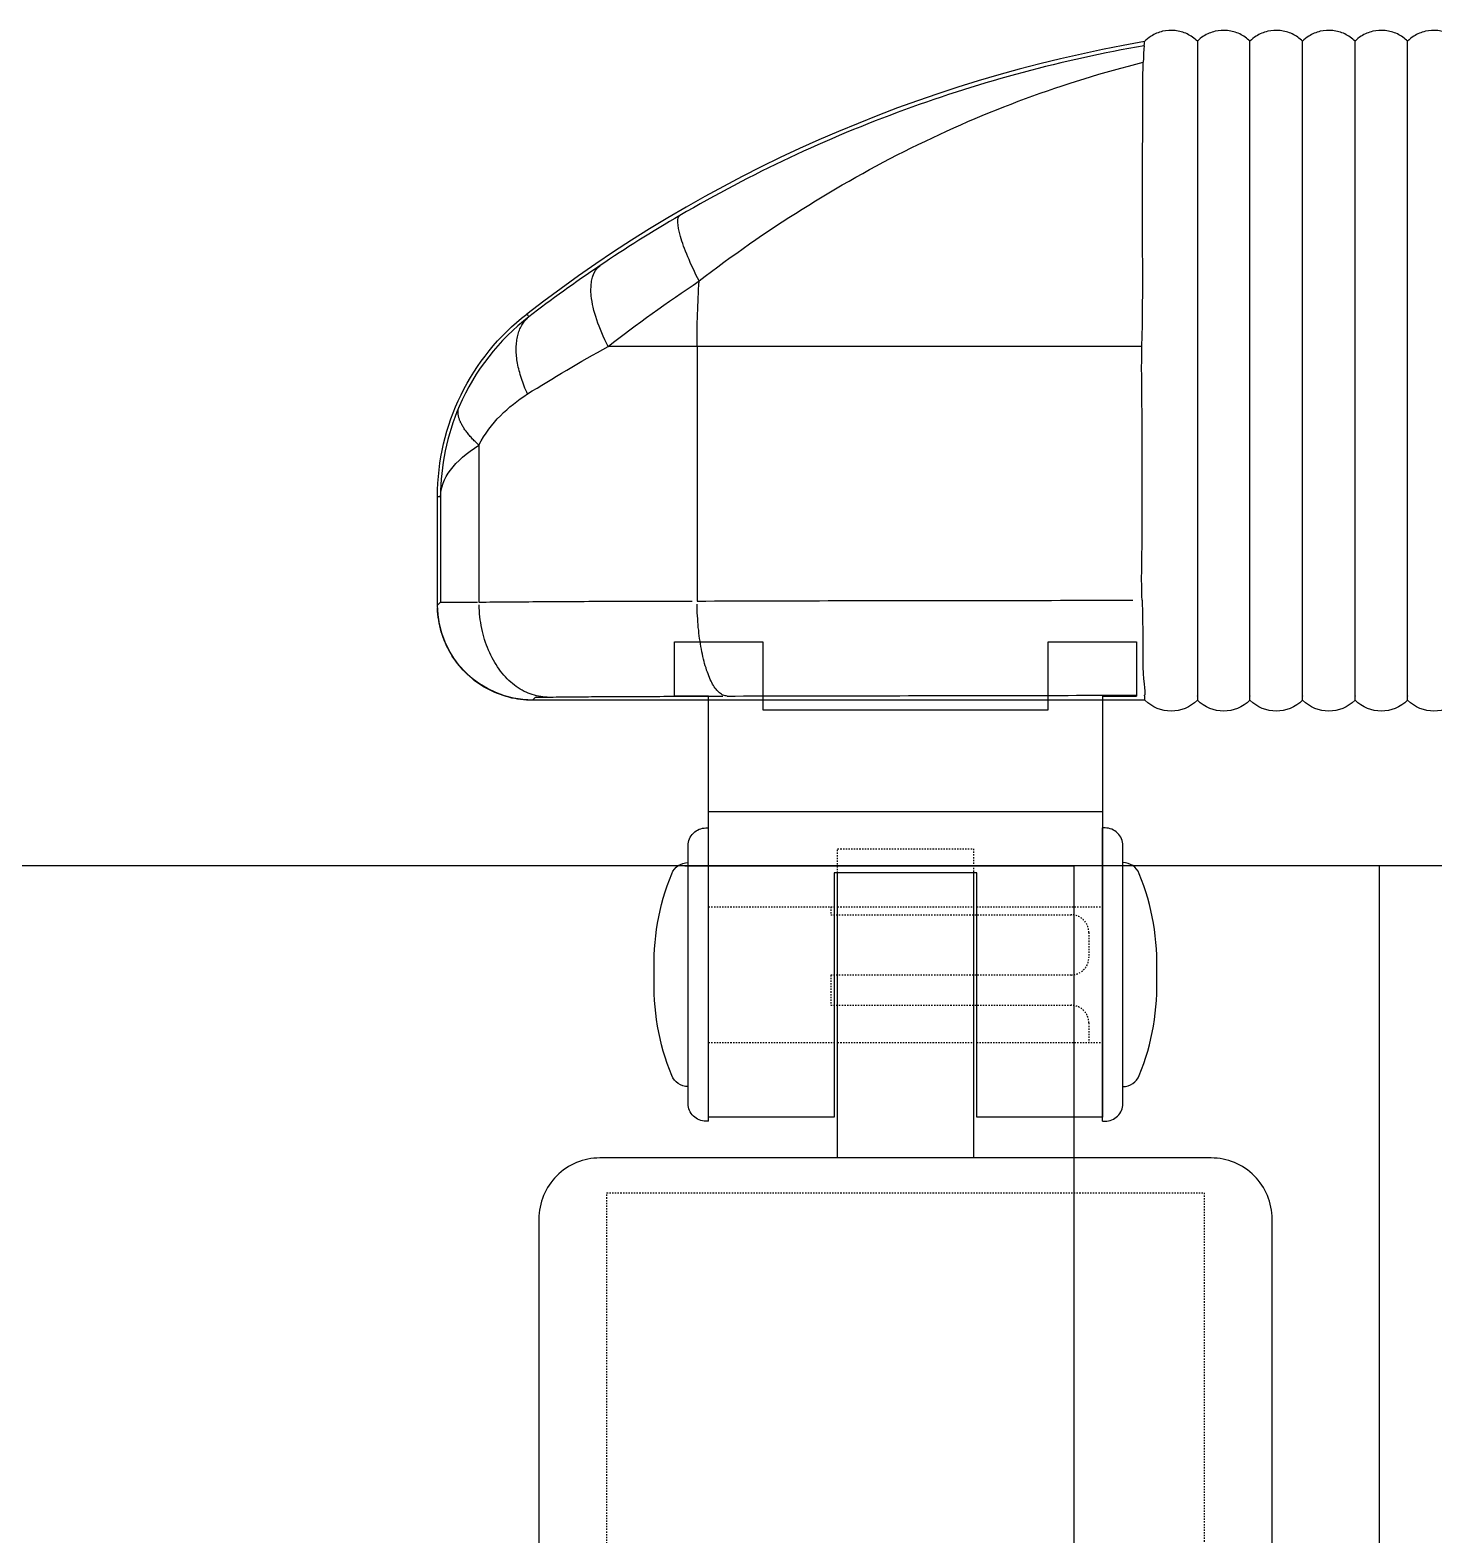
# Model space of a CAD drawing. Header units: millimetres. Extents: x -105683 to 94728, y -31127 to 151123.
# Drawn here: x 43475.6 to 43579, y 67265.7 to 67376.6 of the extents above; entities that cross this region are included whole.
import ezdxf

# ---------------------------------------------------------------- set-up
doc = ezdxf.new("R2010")
doc.units = ezdxf.units.MM
doc.linetypes.add('xr_plan$0$AXR-B3F$0$HIDDEN', pattern=[0.375, 0.25, -0.125])
doc.layers.add('e-plan', color=9, linetype='Continuous')

# ---------------------------------------------------------------- blocks, each defined once
blk = doc.blocks.new('xr_plan$0$AXR-B3F$0$A$C4A476E5C')
at = {"layer": 'e-plan'}
for points in [[(20.25, 16, 0.306902), (19.43, 17.21, 0.108318), (12, 18.5, 0.10812), (4.57, 17.21, 0.306686), (3.75, 16)], [(22.8, 14.5), (22.8, 14.7, 0.414214), (21.5, 16), (2.5, 16, 0.414214), (1.2, 14.7), (1.2, 14.5)], [(22.8, -14.5), (22.8, -14.7, -0.414214), (21.5, -16), (2.5, -16, -0.414214), (1.2, -14.7), (1.2, -14.5)], [(20.25, -16, -0.306902), (19.43, -17.21, -0.108318), (12, -18.5, -0.10812), (4.57, -17.21, -0.306686), (3.75, -16)]]:
    blk.add_lwpolyline(points, format="xyb", dxfattribs=at)
for points in [[(-8.5, 14.5), (22.5, 14.5), (22.5, 5.25), (4.5, 5.25), (4.5, -5.25), (22.5, -5.25), (22.5, -14.5), (-8.5, -14.5), (-8.5, -17), (-12.5, -17), (-12.5, -10.5), (-7.5, -10.5), (-7.5, 0), (-7.5, 10.5), (-12.5, 10.5), (-12.5, 17), (-8.5, 17), (-8.5, 14.5), (-8.5, 17)], [(0, -14.5), (0, 14.5)], [(22.8, 14.5), (1.2, 14.5)], [(4.5, 5), (25.5, 5)], [(25.5, -5), (4.5, -5)], [(22.8, -14.5), (1.2, -14.5)]]:
    blk.add_lwpolyline(points, dxfattribs=at)
at = {"layer": 'e-plan', "linetype": 'xr_plan$0$AXR-B3F$0$HIDDEN', "ltscale": 0.08}
for points in [[(7.01, 5.25), (7.01, 14.5)], [(17, 5.25), (17, 14.5)], [(4.5, -5), (2.74, -5), (2.74, 5), (4.5, 5)], [(7, -5), (7, 5)], [(17, -5), (17, 5)], [(7.01, -14.5), (7.01, -5.25)], [(17, -14.5), (17, -5.25)]]:
    blk.add_lwpolyline(points, dxfattribs=at)
blk.add_lwpolyline([(7, -5.5), (7.6, -5.5), (7.6, 12.2, -0.414214), (8.9, 13.5), (10.73, 13.5, -0.414214), (12.03, 12.2), (12.03, -5.5), (14.26, -5.5), (14.26, 12.2, -0.414214), (15.56, 13.5), (17, 13.5)], format="xyb", dxfattribs=at)
blk = doc.blocks.new('xr_plan$0$AXR-B3F$0$A$C60F43BED')
at = {"layer": 'e-plan'}
blk.add_lwpolyline([(-10.06, 27), (-35.56, 27, 0.414214), (-40.06, 22.5), (-40.06, -22.5, 0.414214), (-35.56, -27), (-10.06, -27)], format="xyb", dxfattribs=at)
blk.add_lwpolyline([(-10.06, -27), (-10.06, 27)], dxfattribs=at)
at = {"layer": 'e-plan', "linetype": 'xr_plan$0$AXR-B3F$0$HIDDEN', "ltscale": 0.08}
for points in [[(-10.06, -22), (-37.5, -22), (-37.5, 22), (-10.06, 22)], [(-10.06, 22), (0, 22), (0, -22), (-10.06, -22)]]:
    blk.add_lwpolyline(points, dxfattribs=at)
blk = doc.blocks.new('Xref-지하1층')
at = {"layer": 'e-plan', "linetype": 'Continuous'}
for p, q in [((47049.74, 79258.26), (47049.74, 79239.51)), ((47033.68, 79251), (47033.68, 79239.44)), ((47030.63, 79239.2), (47030.63, 79247.22)), ((47030.85, 79247.22), (47030.85, 79239.42)), ((47030.85, 79239.42), (47030.63, 79239.2)), ((47037.63, 79232.2), (47037.85, 79232.42)), ((47082.71, 79232.2), (47037.63, 79232.2))]:
    blk.add_line(p, q, dxfattribs=at)
at = {"layer": 'e-plan'}
for p, q in [((48600, 79220), (45600, 79220)), ((47048.83, 79220), (47077.5, 79220)), ((47077.5, 76420), (47077.5, 79220)), ((47077.5, 76420), (47077.5, 79220)), ((47100, 76420), (47100, 79220)), ((47100, 76420), (47100, 79220))]:
    blk.add_line(p, q, dxfattribs=at)
at = {"layer": 'e-plan', "linetype": 'Continuous'}
for points in [[(47037.26, 79254.76, 0), (47037.2, 79254.9, 0), (47037.13, 79255.05, 0), (47037.07, 79255.19, 0), (47037.02, 79255.33, 0), (47036.96, 79255.48, 0), (47036.91, 79255.62, 0), (47036.86, 79255.76, 0), (47036.81, 79255.91, 0), (47036.76, 79256.05, 0), (47036.72, 79256.19, 0), (47036.68, 79256.33, 0), (47036.64, 79256.47, 0), (47036.61, 79256.61, 0), (47036.58, 79256.74, 0), (47036.55, 79256.88, 0), (47036.52, 79257.02, 0), (47036.5, 79257.15, 0), (47036.48, 79257.28, 0), (47036.47, 79257.41, 0), (47036.45, 79257.54, 0), (47036.44, 79257.67, 0), (47036.43, 79257.8, 0), (47036.43, 79257.92, 0), (47036.42, 79258.05, 0), (47036.43, 79258.17, 0), (47036.43, 79258.29, 0), (47036.44, 79258.4, 0), (47036.44, 79258.52, 0), (47036.46, 79258.63, 0), (47036.47, 79258.75, 0), (47036.49, 79258.85, 0), (47036.51, 79258.96, 0), (47036.54, 79259.07, 0), (47036.56, 79259.17, 0), (47036.59, 79259.27, 0), (47036.62, 79259.37, 0), (47036.66, 79259.46, 0), (47036.7, 79259.55, 0), (47036.74, 79259.64, 0), (47036.78, 79259.73, 0), (47036.83, 79259.82, 0), (47036.88, 79259.9, 0), (47036.93, 79259.98, 0), (47036.98, 79260.05, 0), (47037.04, 79260.12, 0), (47037.1, 79260.19, 0), (47037.16, 79260.26, 0), (47037.23, 79260.33, 0), (47037.29, 79260.39, 0)], [(47033.68, 79251, 0), (47033.61, 79251.06, 0), (47033.54, 79251.12, 0), (47033.47, 79251.19, 0), (47033.41, 79251.25, 0), (47033.34, 79251.32, 0), (47033.28, 79251.38, 0), (47033.21, 79251.44, 0), (47033.15, 79251.51, 0), (47033.1, 79251.57, 0), (47033.04, 79251.64, 0), (47032.98, 79251.7, 0), (47032.93, 79251.76, 0), (47032.88, 79251.82, 0), (47032.83, 79251.89, 0), (47032.78, 79251.95, 0), (47032.73, 79252.01, 0), (47032.69, 79252.07, 0), (47032.64, 79252.13, 0), (47032.6, 79252.2, 0), (47032.56, 79252.26, 0), (47032.52, 79252.32, 0), (47032.49, 79252.38, 0), (47032.45, 79252.44, 0), (47032.42, 79252.5, 0), (47032.39, 79252.55, 0), (47032.36, 79252.61, 0), (47032.33, 79252.67, 0), (47032.31, 79252.73, 0), (47032.28, 79252.78, 0), (47032.26, 79252.84, 0), (47032.24, 79252.9, 0), (47032.22, 79252.95, 0), (47032.21, 79253.01, 0), (47032.19, 79253.06, 0), (47032.18, 79253.11, 0), (47032.17, 79253.17, 0), (47032.16, 79253.22, 0), (47032.16, 79253.27, 0), (47032.15, 79253.32, 0), (47032.15, 79253.37, 0), (47032.15, 79253.42, 0), (47032.15, 79253.47, 0), (47032.15, 79253.52, 0), (47032.16, 79253.57, 0), (47032.16, 79253.62, 0), (47032.17, 79253.66, 0), (47032.18, 79253.71, 0), (47032.19, 79253.75, 0), (47032.21, 79253.8, 0)], [(47037.63, 79232.2, 0), (47037.41, 79232.21, 0), (47037.19, 79232.22, 0), (47036.97, 79232.24, 0), (47036.75, 79232.26, 0), (47036.53, 79232.29, 0), (47036.32, 79232.33, 0), (47036.1, 79232.37, 0), (47035.89, 79232.42, 0), (47035.68, 79232.48, 0), (47035.47, 79232.55, 0), (47035.26, 79232.62, 0), (47035.05, 79232.7, 0), (47034.85, 79232.78, 0), (47034.65, 79232.87, 0), (47034.45, 79232.97, 0), (47034.26, 79233.07, 0), (47034.07, 79233.18, 0), (47033.88, 79233.29, 0), (47033.69, 79233.41, 0), (47033.51, 79233.54, 0), (47033.34, 79233.67, 0), (47033.17, 79233.81, 0), (47033, 79233.95, 0), (47032.84, 79234.1, 0), (47032.68, 79234.25, 0), (47032.53, 79234.41, 0), (47032.38, 79234.58, 0), (47032.24, 79234.74, 0), (47032.1, 79234.91, 0), (47031.97, 79235.09, 0), (47031.84, 79235.27, 0), (47031.72, 79235.45, 0), (47031.6, 79235.64, 0), (47031.5, 79235.83, 0), (47031.39, 79236.03, 0), (47031.3, 79236.22, 0), (47031.21, 79236.42, 0), (47031.12, 79236.63, 0), (47031.04, 79236.83, 0), (47030.97, 79237.04, 0), (47030.91, 79237.25, 0), (47030.85, 79237.46, 0), (47030.8, 79237.68, 0), (47030.75, 79237.89, 0), (47030.72, 79238.11, 0), (47030.68, 79238.33, 0), (47030.66, 79238.55, 0), (47030.64, 79238.76, 0), (47030.63, 79238.98, 0)], [(47030.85, 79239.42, 0), (47030.85, 79239.42, 0), (47030.85, 79239.42, 0), (47030.86, 79239.42, 0), (47030.87, 79239.42, 0), (47030.88, 79239.42, 0), (47030.9, 79239.42, 0), (47030.91, 79239.42, 0), (47030.93, 79239.42, 0), (47030.95, 79239.43, 0), (47030.98, 79239.43, 0), (47031, 79239.43, 0), (47031.03, 79239.43, 0), (47031.06, 79239.43, 0), (47031.09, 79239.43, 0), (47031.13, 79239.43, 0), (47031.16, 79239.43, 0), (47031.2, 79239.43, 0), (47031.25, 79239.43, 0), (47031.29, 79239.43, 0), (47031.34, 79239.43, 0), (47031.38, 79239.43, 0), (47031.43, 79239.43, 0), (47031.49, 79239.43, 0), (47031.54, 79239.43, 0), (47031.6, 79239.43, 0), (47031.66, 79239.43, 0), (47031.72, 79239.43, 0), (47031.78, 79239.43, 0), (47031.85, 79239.43, 0), (47031.92, 79239.43, 0), (47031.99, 79239.43, 0), (47032.06, 79239.43, 0), (47032.13, 79239.43, 0), (47032.21, 79239.43, 0), (47032.29, 79239.43, 0), (47032.37, 79239.44, 0), (47032.45, 79239.44, 0), (47032.53, 79239.44, 0), (47032.62, 79239.44, 0), (47032.7, 79239.44, 0), (47032.79, 79239.44, 0), (47032.89, 79239.44, 0), (47032.98, 79239.44, 0), (47033.07, 79239.44, 0), (47033.17, 79239.44, 0), (47033.27, 79239.44, 0), (47033.37, 79239.44, 0), (47033.47, 79239.44, 0), (47033.58, 79239.44, 0)], [(47033.68, 79239.44, 0), (47033.95, 79239.44, 0), (47034.22, 79239.44, 0), (47034.49, 79239.45, 0), (47034.77, 79239.45, 0), (47035.05, 79239.45, 0), (47035.33, 79239.45, 0), (47035.61, 79239.45, 0), (47035.9, 79239.45, 0), (47036.19, 79239.46, 0), (47036.48, 79239.46, 0), (47036.77, 79239.46, 0), (47037.07, 79239.46, 0), (47037.36, 79239.46, 0), (47037.66, 79239.47, 0), (47037.97, 79239.47, 0), (47038.27, 79239.47, 0), (47038.58, 79239.47, 0), (47038.89, 79239.47, 0), (47039.2, 79239.47, 0), (47039.51, 79239.48, 0), (47039.83, 79239.48, 0), (47040.14, 79239.48, 0), (47040.46, 79239.48, 0), (47040.78, 79239.48, 0), (47041.11, 79239.48, 0), (47041.43, 79239.48, 0), (47041.76, 79239.49, 0), (47042.09, 79239.49, 0), (47042.42, 79239.49, 0), (47042.75, 79239.49, 0), (47043.09, 79239.49, 0), (47043.42, 79239.49, 0), (47043.76, 79239.49, 0), (47044.1, 79239.49, 0), (47044.44, 79239.5, 0), (47044.79, 79239.5, 0), (47045.13, 79239.5, 0), (47045.48, 79239.5, 0), (47045.83, 79239.5, 0), (47046.17, 79239.5, 0), (47046.53, 79239.5, 0), (47046.88, 79239.5, 0), (47047.23, 79239.51, 0), (47047.59, 79239.51, 0), (47047.94, 79239.51, 0), (47048.3, 79239.51, 0), (47048.66, 79239.51, 0), (47049.02, 79239.51, 0), (47049.38, 79239.51, 0)], [(47038.7, 79232.44, 0), (47038.54, 79232.44, 0), (47038.38, 79232.46, 0), (47038.23, 79232.47, 0), (47038.07, 79232.5, 0), (47037.92, 79232.53, 0), (47037.76, 79232.57, 0), (47037.61, 79232.62, 0), (47037.45, 79232.67, 0), (47037.3, 79232.73, 0), (47037.15, 79232.79, 0), (47037, 79232.86, 0), (47036.86, 79232.94, 0), (47036.71, 79233.03, 0), (47036.57, 79233.12, 0), (47036.43, 79233.22, 0), (47036.29, 79233.32, 0), (47036.15, 79233.43, 0), (47036.02, 79233.54, 0), (47035.89, 79233.66, 0), (47035.76, 79233.79, 0), (47035.63, 79233.92, 0), (47035.51, 79234.06, 0), (47035.39, 79234.2, 0), (47035.27, 79234.35, 0), (47035.16, 79234.5, 0), (47035.05, 79234.66, 0), (47034.95, 79234.83, 0), (47034.84, 79234.99, 0), (47034.75, 79235.16, 0), (47034.65, 79235.34, 0), (47034.56, 79235.52, 0), (47034.47, 79235.7, 0), (47034.39, 79235.89, 0), (47034.31, 79236.08, 0), (47034.24, 79236.27, 0), (47034.17, 79236.47, 0), (47034.1, 79236.67, 0), (47034.04, 79236.87, 0), (47033.99, 79237.08, 0), (47033.93, 79237.28, 0), (47033.89, 79237.49, 0), (47033.85, 79237.71, 0), (47033.81, 79237.92, 0), (47033.78, 79238.13, 0), (47033.75, 79238.35, 0), (47033.72, 79238.57, 0), (47033.71, 79238.78, 0), (47033.69, 79239, 0), (47033.69, 79239.22, 0)], [(47049.74, 79239.51, 0), (47050.38, 79239.51, 0), (47051.02, 79239.52, 0), (47051.66, 79239.52, 0), (47052.3, 79239.52, 0), (47052.94, 79239.52, 0), (47053.59, 79239.52, 0), (47054.23, 79239.52, 0), (47054.87, 79239.53, 0), (47055.52, 79239.53, 0), (47056.16, 79239.53, 0), (47056.81, 79239.53, 0), (47057.46, 79239.53, 0), (47058.11, 79239.53, 0), (47058.76, 79239.53, 0), (47059.4, 79239.54, 0), (47060.06, 79239.54, 0), (47060.71, 79239.54, 0), (47061.36, 79239.54, 0), (47062.01, 79239.54, 0), (47062.66, 79239.54, 0), (47063.32, 79239.54, 0), (47063.97, 79239.55, 0), (47064.63, 79239.55, 0), (47065.28, 79239.55, 0), (47065.94, 79239.55, 0), (47066.59, 79239.55, 0), (47067.25, 79239.55, 0), (47067.91, 79239.55, 0), (47068.57, 79239.55, 0), (47069.23, 79239.55, 0), (47069.89, 79239.56, 0), (47070.55, 79239.56, 0), (47071.21, 79239.56, 0), (47071.87, 79239.56, 0), (47072.53, 79239.56, 0), (47073.19, 79239.56, 0), (47073.86, 79239.56, 0), (47074.52, 79239.56, 0), (47075.18, 79239.56, 0), (47075.85, 79239.56, 0), (47076.51, 79239.57, 0), (47077.18, 79239.57, 0), (47077.84, 79239.57, 0), (47078.51, 79239.57, 0), (47079.17, 79239.57, 0), (47079.84, 79239.57, 0), (47080.51, 79239.57, 0), (47081.17, 79239.57, 0), (47081.84, 79239.57, 0)], [(47051.95, 79232.51, 0), (47051.88, 79232.52, 0), (47051.81, 79232.53, 0), (47051.74, 79232.55, 0), (47051.67, 79232.57, 0), (47051.6, 79232.61, 0), (47051.54, 79232.65, 0), (47051.47, 79232.69, 0), (47051.4, 79232.74, 0), (47051.34, 79232.8, 0), (47051.27, 79232.87, 0), (47051.2, 79232.94, 0), (47051.14, 79233.02, 0), (47051.08, 79233.1, 0), (47051.01, 79233.2, 0), (47050.95, 79233.29, 0), (47050.89, 79233.4, 0), (47050.83, 79233.51, 0), (47050.77, 79233.62, 0), (47050.71, 79233.74, 0), (47050.66, 79233.87, 0), (47050.6, 79234, 0), (47050.55, 79234.14, 0), (47050.5, 79234.28, 0), (47050.44, 79234.43, 0), (47050.4, 79234.58, 0), (47050.35, 79234.74, 0), (47050.3, 79234.9, 0), (47050.26, 79235.07, 0), (47050.21, 79235.24, 0), (47050.17, 79235.42, 0), (47050.13, 79235.6, 0), (47050.09, 79235.78, 0), (47050.06, 79235.97, 0), (47050.02, 79236.16, 0), (47049.99, 79236.35, 0), (47049.96, 79236.55, 0), (47049.93, 79236.75, 0), (47049.9, 79236.95, 0), (47049.88, 79237.15, 0), (47049.86, 79237.36, 0), (47049.83, 79237.57, 0), (47049.82, 79237.78, 0), (47049.8, 79237.99, 0), (47049.79, 79238.21, 0), (47049.77, 79238.42, 0), (47049.76, 79238.64, 0), (47049.75, 79238.86, 0), (47049.75, 79239.07, 0), (47049.74, 79239.29, 0)], [(47037.85, 79232.42, 0), (47037.85, 79232.42, 0), (47037.85, 79232.42, 0), (47037.85, 79232.42, 0), (47037.85, 79232.42, 0), (47037.86, 79232.42, 0), (47037.86, 79232.42, 0), (47037.87, 79232.42, 0), (47037.87, 79232.42, 0), (47037.88, 79232.43, 0), (47037.89, 79232.43, 0), (47037.89, 79232.43, 0), (47037.9, 79232.43, 0), (47037.91, 79232.43, 0), (47037.92, 79232.43, 0), (47037.93, 79232.43, 0), (47037.94, 79232.43, 0), (47037.95, 79232.43, 0), (47037.97, 79232.43, 0), (47037.98, 79232.43, 0), (47037.99, 79232.43, 0), (47038.01, 79232.43, 0), (47038.02, 79232.43, 0), (47038.04, 79232.43, 0), (47038.05, 79232.43, 0), (47038.07, 79232.43, 0), (47038.09, 79232.43, 0), (47038.11, 79232.43, 0), (47038.13, 79232.43, 0), (47038.15, 79232.43, 0), (47038.17, 79232.43, 0), (47038.19, 79232.43, 0), (47038.21, 79232.43, 0), (47038.23, 79232.43, 0), (47038.25, 79232.43, 0), (47038.28, 79232.44, 0), (47038.3, 79232.44, 0), (47038.33, 79232.44, 0), (47038.35, 79232.44, 0), (47038.38, 79232.44, 0), (47038.4, 79232.44, 0), (47038.43, 79232.44, 0), (47038.46, 79232.44, 0), (47038.49, 79232.44, 0), (47038.51, 79232.44, 0), (47038.54, 79232.44, 0), (47038.57, 79232.44, 0), (47038.6, 79232.44, 0), (47038.63, 79232.44, 0), (47038.67, 79232.44, 0)], [(47038.7, 79232.44, 0), (47038.92, 79232.44, 0), (47039.14, 79232.44, 0), (47039.37, 79232.45, 0), (47039.6, 79232.45, 0), (47039.82, 79232.45, 0), (47040.06, 79232.45, 0), (47040.29, 79232.45, 0), (47040.53, 79232.45, 0), (47040.76, 79232.46, 0), (47041, 79232.46, 0), (47041.25, 79232.46, 0), (47041.49, 79232.46, 0), (47041.74, 79232.46, 0), (47041.98, 79232.47, 0), (47042.23, 79232.47, 0), (47042.48, 79232.47, 0), (47042.74, 79232.47, 0), (47042.99, 79232.47, 0), (47043.25, 79232.47, 0), (47043.51, 79232.48, 0), (47043.77, 79232.48, 0), (47044.03, 79232.48, 0), (47044.29, 79232.48, 0), (47044.56, 79232.48, 0), (47044.82, 79232.48, 0), (47045.09, 79232.48, 0), (47045.36, 79232.49, 0), (47045.63, 79232.49, 0), (47045.91, 79232.49, 0), (47046.18, 79232.49, 0), (47046.46, 79232.49, 0), (47046.73, 79232.49, 0), (47047.01, 79232.49, 0), (47047.29, 79232.5, 0), (47047.58, 79232.5, 0), (47047.86, 79232.5, 0), (47048.14, 79232.5, 0), (47048.43, 79232.5, 0), (47048.72, 79232.5, 0), (47049, 79232.5, 0), (47049.29, 79232.5, 0), (47049.58, 79232.5, 0), (47049.87, 79232.51, 0), (47050.17, 79232.51, 0), (47050.46, 79232.51, 0), (47050.76, 79232.51, 0), (47051.05, 79232.51, 0), (47051.35, 79232.51, 0), (47051.65, 79232.51, 0)], [(47051.95, 79232.51, 0), (47052.55, 79232.51, 0), (47053.15, 79232.52, 0), (47053.75, 79232.52, 0), (47054.35, 79232.52, 0), (47054.95, 79232.52, 0), (47055.55, 79232.52, 0), (47056.16, 79232.52, 0), (47056.76, 79232.53, 0), (47057.37, 79232.53, 0), (47057.97, 79232.53, 0), (47058.58, 79232.53, 0), (47059.19, 79232.53, 0), (47059.79, 79232.53, 0), (47060.4, 79232.53, 0), (47061.01, 79232.54, 0), (47061.62, 79232.54, 0), (47062.23, 79232.54, 0), (47062.85, 79232.54, 0), (47063.46, 79232.54, 0), (47064.07, 79232.54, 0), (47064.68, 79232.54, 0), (47065.3, 79232.55, 0), (47065.91, 79232.55, 0), (47066.53, 79232.55, 0), (47067.14, 79232.55, 0), (47067.76, 79232.55, 0), (47068.37, 79232.55, 0), (47068.99, 79232.55, 0), (47069.61, 79232.55, 0), (47070.23, 79232.55, 0), (47070.85, 79232.56, 0), (47071.47, 79232.56, 0), (47072.09, 79232.56, 0), (47072.71, 79232.56, 0), (47073.33, 79232.56, 0), (47073.95, 79232.56, 0), (47074.57, 79232.56, 0), (47075.19, 79232.56, 0), (47075.81, 79232.56, 0), (47076.44, 79232.56, 0), (47077.06, 79232.56, 0), (47077.68, 79232.57, 0), (47078.31, 79232.57, 0), (47078.93, 79232.57, 0), (47079.56, 79232.57, 0), (47080.18, 79232.57, 0), (47080.81, 79232.57, 0), (47081.43, 79232.57, 0), (47082.06, 79232.57, 0)]]:
    blk.add_polyline3d(points, dxfattribs=at)
blk.add_arc((47100.13, 79179.58), 102.62, 99.7897, 127.8193, dxfattribs=at)
at = {"layer": 'e-plan', "linetype": 'Continuous', "extrusion": (1e-16, 2.22045e-32, -1)}
for centre, radius, start, end in [((-47047.63, 79247.22), 17, 0, 52.1807), ((-47084.65, 79234.16), 2.75, 225.2805, 314.7195), ((-47088.52, 79234.16), 2.75, 225.2805, 314.7195), ((-47092.39, 79234.16), 2.75, 225.2805, 314.7195), ((-47096.26, 79234.16), 2.75, 225.2805, 314.7195), ((-47100.13, 79234.16), 2.75, 225.2805, 314.7195), ((-47104, 79234.16), 2.75, 225.2805, 314.7195)]:
    blk.add_arc(centre, radius, start, end, dxfattribs=at)
at = {"layer": 'e-plan', "linetype": 'Continuous', "extrusion": (-0.008726, -0.008726, -0.999924)}
blk.add_arc((-47035.84, 79232.61, -1102.62), 7, 270.0044, 0, dxfattribs=at)
at = {"layer": 'e-plan', "linetype": 'Continuous'}
for points, knots in [([(47082.66, 79280.41), (47082.6, 79280.41), (47082.66, 79280.43), (47082.67, 79280.46), (47082.67, 79280.47), (47082.68, 79280.51), (47082.68, 79280.54), (47082.68, 79280.61), (47082.68, 79280.66), (47082.68, 79280.71)], [0, 0, 0, 0, 0.125, 0.125, 0.25, 0.25, 0.5, 0.5, 1, 1, 1, 1]), ([(47086.58, 79280.74), (47086.37, 79280.96), (47086.11, 79281.14), (47085.83, 79281.27), (47085.55, 79281.41), (47085.25, 79281.49), (47084.94, 79281.52), (47084.63, 79281.56), (47084.32, 79281.54), (47084.02, 79281.47), (47083.72, 79281.4), (47083.43, 79281.27), (47083.17, 79281.11), (47082.99, 79280.99), (47082.83, 79280.86), (47082.68, 79280.71)], [0, 0, 0, 0, 0.213706, 0.213706, 0.213706, 0.427411, 0.427411, 0.427411, 0.641117, 0.641117, 0.641117, 0.854822, 0.854822, 0.854822, 1, 1, 1, 1]), ([(47090.45, 79280.74), (47090.24, 79280.96), (47089.98, 79281.14), (47089.7, 79281.27), (47089.42, 79281.41), (47089.12, 79281.49), (47088.81, 79281.52), (47088.5, 79281.56), (47088.19, 79281.54), (47087.89, 79281.47), (47087.59, 79281.4), (47087.3, 79281.27), (47087.04, 79281.11), (47086.87, 79281), (47086.72, 79280.88), (47086.58, 79280.74)], [0, 0, 0, 0, 0.216293, 0.216293, 0.216293, 0.432586, 0.432586, 0.432586, 0.648879, 0.648879, 0.648879, 0.865171, 0.865171, 0.865171, 1, 1, 1, 1]), ([(47086.58, 79280.74), (47086.58, 79280.69), (47086.58, 79280.62), (47086.58, 79280.53), (47086.58, 79280.5), (47086.58, 79280.48), (47086.58, 79280.51), (47086.58, 79280.31), (47086.58, 79279.82), (47086.58, 79279.15), (47086.58, 79278.13), (47086.58, 79275.41), (47086.58, 79270.38), (47086.58, 79263.61), (47086.58, 79258), (47086.58, 79252.38), (47086.58, 79246.76), (47086.58, 79241.84), (47086.58, 79239.03), (47086.58, 79236.26), (47086.58, 79233.37), (47086.58, 79232.47), (47086.58, 79232.53), (47086.58, 79232.51), (47086.58, 79232.44), (47086.58, 79232.3), (47086.58, 79232.2)], [0, 0, 0, 0, 0.125, 0.1875, 0.21875, 0.234375, 0.25, 0.265625, 0.273438, 0.28125, 0.296875, 0.3125, 0.375, 0.4375, 0.46875, 0.5, 0.5625, 0.59375, 0.609375, 0.625, 0.65625, 0.6875, 0.703125, 0.71875, 0.75, 1, 1, 1, 1]), ([(47094.32, 79280.74), (47094.11, 79280.96), (47093.85, 79281.14), (47093.57, 79281.27), (47093.29, 79281.41), (47092.99, 79281.49), (47092.68, 79281.52), (47092.37, 79281.56), (47092.06, 79281.54), (47091.76, 79281.47), (47091.46, 79281.4), (47091.17, 79281.27), (47090.91, 79281.11), (47090.74, 79281), (47090.59, 79280.88), (47090.45, 79280.74)], [0, 0, 0, 0, 0.216293, 0.216293, 0.216293, 0.432586, 0.432586, 0.432586, 0.648879, 0.648879, 0.648879, 0.865171, 0.865171, 0.865171, 1, 1, 1, 1]), ([(47090.45, 79232.2), (47090.45, 79232.3), (47090.45, 79232.44), (47090.45, 79232.51), (47090.45, 79232.53), (47090.45, 79232.47), (47090.45, 79233.37), (47090.45, 79236.26), (47090.45, 79239.03), (47090.45, 79241.84), (47090.45, 79246.76), (47090.45, 79252.38), (47090.45, 79258), (47090.45, 79263.61), (47090.45, 79270.38), (47090.45, 79275.41), (47090.45, 79278.13), (47090.45, 79279.15), (47090.45, 79279.82), (47090.45, 79280.31), (47090.45, 79280.51), (47090.45, 79280.48), (47090.45, 79280.5), (47090.45, 79280.53), (47090.45, 79280.62), (47090.45, 79280.69), (47090.45, 79280.74)], [0, 0, 0, 0, 0.25, 0.28125, 0.296875, 0.3125, 0.34375, 0.375, 0.390625, 0.40625, 0.4375, 0.5, 0.53125, 0.5625, 0.625, 0.6875, 0.703125, 0.71875, 0.726563, 0.734375, 0.75, 0.765625, 0.78125, 0.8125, 0.875, 1, 1, 1, 1]), ([(47098.19, 79280.74), (47097.98, 79280.96), (47097.72, 79281.14), (47097.44, 79281.27), (47097.16, 79281.41), (47096.86, 79281.49), (47096.55, 79281.52), (47096.24, 79281.56), (47095.93, 79281.54), (47095.63, 79281.47), (47095.33, 79281.4), (47095.04, 79281.27), (47094.78, 79281.11), (47094.61, 79281), (47094.46, 79280.88), (47094.32, 79280.74)], [0, 0, 0, 0, 0.216293, 0.216293, 0.216293, 0.432586, 0.432586, 0.432586, 0.648879, 0.648879, 0.648879, 0.865171, 0.865171, 0.865171, 1, 1, 1, 1]), ([(47094.32, 79232.2), (47094.32, 79232.3), (47094.32, 79232.44), (47094.32, 79232.51), (47094.32, 79232.53), (47094.32, 79232.47), (47094.32, 79233.37), (47094.32, 79236.26), (47094.32, 79239.03), (47094.32, 79241.84), (47094.32, 79246.76), (47094.32, 79252.38), (47094.32, 79258), (47094.32, 79263.61), (47094.32, 79270.38), (47094.32, 79275.41), (47094.32, 79278.13), (47094.32, 79279.15), (47094.32, 79279.82), (47094.32, 79280.31), (47094.32, 79280.51), (47094.32, 79280.48), (47094.32, 79280.5), (47094.32, 79280.53), (47094.32, 79280.62), (47094.32, 79280.69), (47094.32, 79280.74)], [0, 0, 0, 0, 0.25, 0.28125, 0.296875, 0.3125, 0.34375, 0.375, 0.390625, 0.40625, 0.4375, 0.5, 0.53125, 0.5625, 0.625, 0.6875, 0.703125, 0.71875, 0.726563, 0.734375, 0.75, 0.765625, 0.78125, 0.8125, 0.875, 1, 1, 1, 1]), ([(47102.06, 79280.74), (47101.85, 79280.96), (47101.59, 79281.14), (47101.31, 79281.27), (47101.03, 79281.41), (47100.73, 79281.49), (47100.42, 79281.52), (47100.11, 79281.56), (47099.8, 79281.54), (47099.5, 79281.47), (47099.2, 79281.4), (47098.91, 79281.27), (47098.65, 79281.11), (47098.48, 79281), (47098.33, 79280.88), (47098.19, 79280.74)], [0, 0, 0, 0, 0.216293, 0.216293, 0.216293, 0.432586, 0.432586, 0.432586, 0.648879, 0.648879, 0.648879, 0.865171, 0.865171, 0.865171, 1, 1, 1, 1]), ([(47098.19, 79232.2), (47098.19, 79232.3), (47098.19, 79232.44), (47098.19, 79232.51), (47098.19, 79232.53), (47098.19, 79232.47), (47098.19, 79233.37), (47098.19, 79236.26), (47098.19, 79239.03), (47098.19, 79241.84), (47098.19, 79246.76), (47098.19, 79252.38), (47098.19, 79258), (47098.19, 79263.61), (47098.19, 79270.38), (47098.19, 79275.41), (47098.19, 79278.13), (47098.19, 79279.15), (47098.19, 79279.82), (47098.19, 79280.31), (47098.19, 79280.51), (47098.19, 79280.48), (47098.19, 79280.5), (47098.19, 79280.53), (47098.19, 79280.62), (47098.19, 79280.69), (47098.19, 79280.74)], [0, 0, 0, 0, 0.25, 0.28125, 0.296875, 0.3125, 0.34375, 0.375, 0.390625, 0.40625, 0.4375, 0.5, 0.53125, 0.5625, 0.625, 0.6875, 0.703125, 0.71875, 0.726563, 0.734375, 0.75, 0.765625, 0.78125, 0.8125, 0.875, 1, 1, 1, 1]), ([(47105.93, 79280.74), (47105.72, 79280.96), (47105.46, 79281.14), (47105.18, 79281.27), (47104.9, 79281.41), (47104.6, 79281.49), (47104.29, 79281.52), (47103.98, 79281.56), (47103.67, 79281.54), (47103.37, 79281.47), (47103.07, 79281.4), (47102.78, 79281.27), (47102.52, 79281.11), (47102.35, 79281), (47102.2, 79280.88), (47102.06, 79280.74)], [0, 0, 0, 0, 0.216293, 0.216293, 0.216293, 0.432586, 0.432586, 0.432586, 0.648879, 0.648879, 0.648879, 0.865171, 0.865171, 0.865171, 1, 1, 1, 1]), ([(47102.06, 79232.2), (47102.06, 79232.3), (47102.06, 79232.44), (47102.06, 79232.51), (47102.06, 79232.53), (47102.06, 79232.47), (47102.06, 79233.37), (47102.06, 79236.26), (47102.06, 79239.03), (47102.06, 79241.84), (47102.06, 79246.76), (47102.06, 79252.38), (47102.06, 79258), (47102.06, 79263.61), (47102.06, 79270.38), (47102.06, 79275.41), (47102.06, 79278.13), (47102.06, 79279.15), (47102.06, 79279.82), (47102.06, 79280.31), (47102.06, 79280.51), (47102.06, 79280.48), (47102.06, 79280.5), (47102.06, 79280.53), (47102.06, 79280.62), (47102.06, 79280.69), (47102.06, 79280.74)], [0, 0, 0, 0, 0.25, 0.28125, 0.296875, 0.3125, 0.34375, 0.375, 0.390625, 0.40625, 0.4375, 0.5, 0.53125, 0.5625, 0.625, 0.6875, 0.703125, 0.71875, 0.726563, 0.734375, 0.75, 0.765625, 0.78125, 0.8125, 0.875, 1, 1, 1, 1]), ([(47082.66, 79280.41), (47076.67, 79279.36), (47070.78, 79277.79), (47059.24, 79273.57), (47053.73, 79270.97), (47048.48, 79267.91)], [0, 0, 0, 0, 0.5, 0.5, 1, 1, 1, 1]), ([(47082.66, 79280.41), (47082.69, 79280.41), (47082.65, 79280.29), (47082.61, 79279.87), (47082.62, 79279.58), (47082.6, 79279.19)], [0, 0, 0, 0, 0.5, 0.5, 1, 1, 1, 1]), ([(47049.89, 79263.08), (47052.3, 79264.94), (47054.86, 79266.74), (47060.08, 79270), (47062.75, 79271.51), (47071.04, 79275.62), (47076.74, 79277.73), (47082.6, 79279.19)], [0, 0, 0, 0, 0.25, 0.25, 0.5, 0.5, 1, 1, 1, 1]), ([(47082.5, 79258.26), (47082.62, 79262.43), (47082.52, 79266.53), (47082.54, 79271.98), (47082.56, 79273.68), (47082.58, 79276.7), (47082.53, 79278.05), (47082.6, 79279.19)], [0, 0, 0, 0, 0.5, 0.5, 0.75, 0.75, 1, 1, 1, 1]), ([(47049.89, 79263.08), (47049.26, 79264.33), (47048.77, 79265.49), (47048.27, 79267.21), (47048.26, 79267.76), (47048.48, 79267.91)], [0, 0, 0, 0, 0.5, 0.5, 1, 1, 1, 1]), ([(47043.2, 79258.26), (47042.5, 79259.59), (47042.06, 79260.92), (47041.85, 79263.05), (47042.08, 79263.85), (47042.6, 79264.22)], [0, 0, 0, 0, 0.5, 0.5, 1, 1, 1, 1]), ([(47082.51, 79239.57), (47082.44, 79241.13), (47082.51, 79242.69), (47082.52, 79245.8), (47082.52, 79247.36), (47082.52, 79250.47), (47082.52, 79252.03), (47082.49, 79255.15), (47082.46, 79256.7), (47082.5, 79258.26)], [0, 0, 0, 0, 0.25, 0.25, 0.5, 0.5, 0.75, 0.75, 1, 1, 1, 1]), ([(47082.51, 79239.57), (47082.59, 79237.73), (47082.54, 79235.93), (47082.61, 79233.35), (47082.79, 79232.59), (47082.69, 79232.57)], [0, 0, 0, 0, 0.5, 0.5, 1, 1, 1, 1]), ([(47082.71, 79232.2), (47082.71, 79232.27), (47082.72, 79232.33), (47082.72, 79232.42), (47082.72, 79232.45), (47082.71, 79232.49), (47082.7, 79232.51), (47082.69, 79232.53), (47082.7, 79232.54), (47082.68, 79232.56), (47082.64, 79232.56), (47082.69, 79232.57)], [0, 0, 0, 0, 0.5, 0.5, 0.75, 0.75, 0.875, 0.875, 0.9375, 0.9375, 1, 1, 1, 1])]:
    blk.add_open_spline(points, degree=3, knots=knots, dxfattribs=at)
for points in [[(47048.48, 79267.91), (47046.41, 79266.7), (47044.45, 79265.47), (47042.6, 79264.22)], [(47042.6, 79264.21), (47040.75, 79262.97), (47039.01, 79261.71), (47037.36, 79260.45)], [(47043.2, 79258.26), (47045.27, 79259.88), (47047.54, 79261.51), (47049.89, 79263.08)], [(47049.74, 79258.26), (47049.74, 79259.84), (47049.79, 79261.46), (47049.89, 79263.08)], [(47037.36, 79260.45), (47035.15, 79258.73), (47033.38, 79256.51), (47032.23, 79253.84)], [(47037.21, 79260.65), (47037.26, 79260.58), (47037.31, 79260.51), (47037.36, 79260.45)], [(47037.26, 79254.76), (47039.12, 79255.93), (47041.1, 79257.1), (47043.2, 79258.26)], [(47049.74, 79258.26), (47047.48, 79258.26), (47045.29, 79258.26), (47043.2, 79258.26)], [(47082.5, 79258.26), (47071.37, 79258.26), (47060.37, 79258.26), (47049.74, 79258.26)], [(47033.68, 79251), (47034.56, 79252.66), (47035.81, 79253.84), (47037.26, 79254.76)], [(47032.23, 79253.84), (47031.31, 79251.72), (47030.85, 79249.46), (47030.85, 79247.22)], [(47030.85, 79247.22), (47030.87, 79248.52), (47031.86, 79249.82), (47033.68, 79251)], [(47030.63, 79247.22), (47030.7, 79247.22), (47030.77, 79247.22), (47030.85, 79247.22)]]:
    blk.add_open_spline(points, degree=3, dxfattribs=at)
at = {"layer": 'e-plan', "rotation": 270}
for name, p in [('xr_plan$0$AXR-B3F$0$A$C4A476E5C', (47065.09, 79224)), ('xr_plan$0$AXR-B3F$0$A$C60F43BED', (47065.09, 79158.44))]:
    blk.add_blockref(name, p, dxfattribs=at)

msp = doc.modelspace()

# ---------------------------------------------------------------- block references
at = {"layer": 'e-plan'}
msp.add_blockref('Xref-지하1층', (-3525, -11905), dxfattribs=at)

doc.saveas('drawing.dxf')
